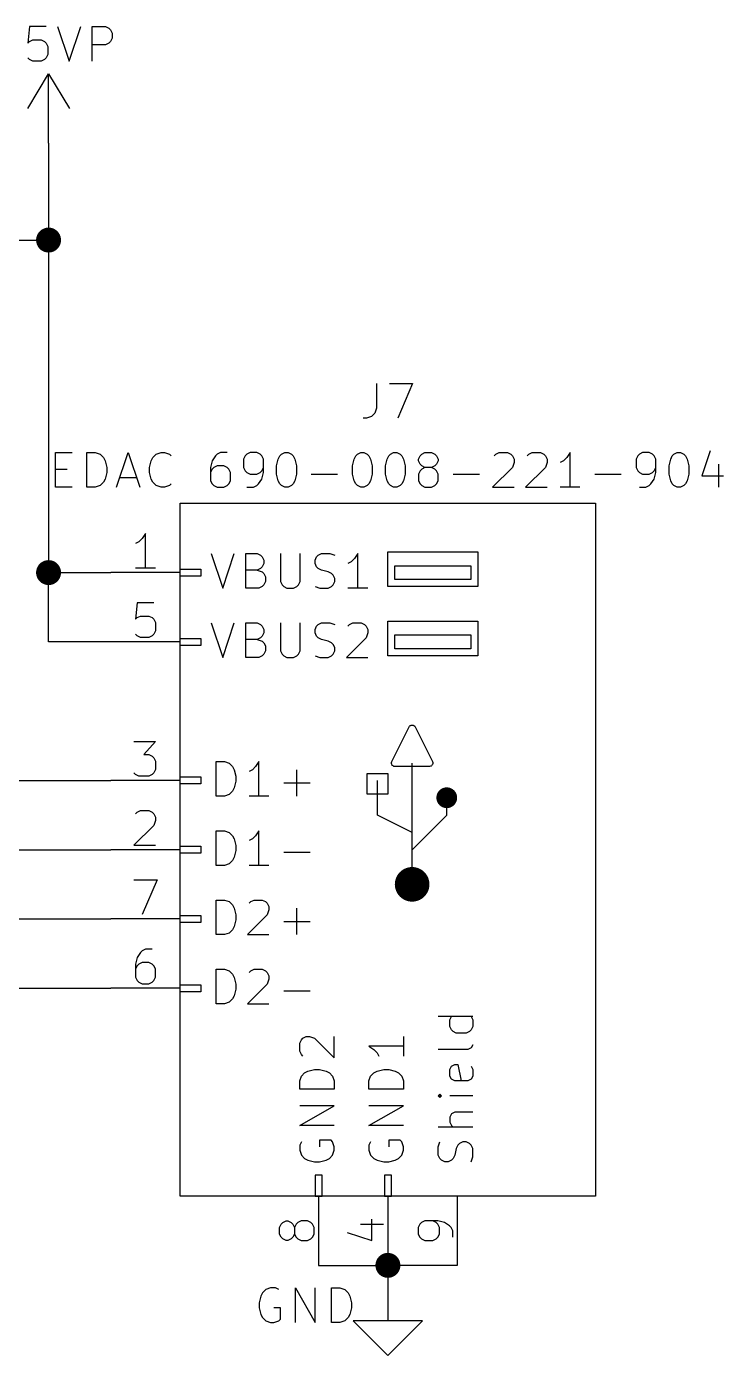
# Model space of a CAD drawing. Extents: x 0.4 to 16.1, y -11.3 to -0.4.
# Drawn here: x 7.248 to 8.255, y -3.76 to -1.842 of the extents above; entities that cross this region are included whole.
import ezdxf

# ---------------------------------------------------------------- set-up
doc = ezdxf.new("R2010")
doc.units = 0
doc.header["$MEASUREMENT"] = 0
for name, color, linetype in [('CYAN2', 4, 'CONTINUOUS'), ('GREEN2', 3, 'CONTINUOUS'), ('LYELLOW', 51, 'CONTINUOUS'), ('RED2', 1, 'CONTINUOUS')]:
    doc.layers.add(name, color=color, linetype=linetype)

msp = doc.modelspace()

# ---------------------------------------------------------------- linework, layer by layer
at = {"layer": 'CYAN2', "linetype": 'CONTINUOUS'}
for p, q in [((7.25262, -1.84183), (7.25024, -1.86564)), ((7.27643, -1.84183), (7.25262, -1.84183)), ((7.29309, -1.84183), (7.30976, -1.89183)), ((7.30976, -1.89183), (7.32643, -1.84183)), ((7.34309, -1.89183), (7.34309, -1.84183)), ((7.34309, -1.84183), (7.36214, -1.84183)), ((7.36214, -1.84183), (7.3669, -1.84422)), ((7.3669, -1.84422), (7.36928, -1.84659)), ((7.36928, -1.84659), (7.37167, -1.85136)), ((7.37167, -1.8585), (7.36928, -1.86326)), ((7.37167, -1.85136), (7.37167, -1.8585)), ((7.25024, -1.86564), (7.25262, -1.86326)), ((7.25262, -1.86326), (7.25738, -1.86088)), ((7.25738, -1.86088), (7.26928, -1.86088)), ((7.26928, -1.86088), (7.27405, -1.86326)), ((7.27405, -1.86326), (7.27643, -1.86564)), ((7.27643, -1.86564), (7.27881, -1.87041)), ((7.27881, -1.87041), (7.27881, -1.88231)), ((7.36214, -1.86802), (7.34309, -1.86802)), ((7.3669, -1.86564), (7.36214, -1.86802)), ((7.36928, -1.86326), (7.3669, -1.86564)), ((7.25262, -1.88945), (7.25024, -1.88707)), ((7.25738, -1.89183), (7.25262, -1.88945)), ((7.26928, -1.89183), (7.25738, -1.89183)), ((7.27405, -1.88945), (7.26928, -1.89183)), ((7.27643, -1.88707), (7.27405, -1.88945)), ((7.27881, -1.88231), (7.27643, -1.88707)), ((7.75333, -2.35695), (7.75333, -2.39267)), ((7.77237, -2.35695), (7.80571, -2.35695)), ((7.80571, -2.35695), (7.78428, -2.40695)), ((7.75333, -2.39267), (7.75094, -2.39981)), ((7.73904, -2.40695), (7.73428, -2.40695)), ((7.74619, -2.40457), (7.73904, -2.40695)), ((7.75094, -2.39981), (7.74619, -2.40457)), ((8.23547, -2.45445), (8.22357, -2.49016)), ((7.29023, -2.50683), (7.29023, -2.45683)), ((7.29023, -2.45683), (7.31404, -2.45683)), ((7.33547, -2.50683), (7.33547, -2.45683)), ((7.33547, -2.45683), (7.34737, -2.45683)), ((7.34737, -2.45683), (7.35452, -2.45921)), ((7.35452, -2.45921), (7.35928, -2.46397)), ((7.35928, -2.46397), (7.36166, -2.46874)), ((7.36166, -2.46874), (7.36404, -2.47826)), ((7.37833, -2.50683), (7.395, -2.45683)), ((7.395, -2.45683), (7.41166, -2.50683)), ((7.42594, -2.47826), (7.42833, -2.46874)), ((7.42833, -2.46874), (7.43071, -2.46397)), ((7.43071, -2.46397), (7.43547, -2.45921)), ((7.43547, -2.45921), (7.44261, -2.45683)), ((7.44261, -2.45683), (7.44737, -2.45683)), ((7.44737, -2.45683), (7.45452, -2.45921)), ((7.45452, -2.45921), (7.4569, -2.46159)), ((7.51642, -2.46874), (7.51404, -2.47826)), ((7.52119, -2.46159), (7.51642, -2.46874)), ((7.52357, -2.45921), (7.52119, -2.46159)), ((7.52833, -2.45683), (7.52357, -2.45921)), ((7.53785, -2.45683), (7.52833, -2.45683)), ((7.56404, -2.46159), (7.56166, -2.46635)), ((7.56166, -2.46635), (7.56166, -2.47826)), ((7.56642, -2.45921), (7.56404, -2.46159)), ((7.57119, -2.45683), (7.56642, -2.45921)), ((7.58071, -2.45683), (7.57119, -2.45683)), ((7.58547, -2.45921), (7.58071, -2.45683)), ((7.58785, -2.46159), (7.58547, -2.45921)), ((7.59023, -2.46635), (7.58785, -2.46159)), ((7.59023, -2.4854), (7.59023, -2.46635)), ((7.60928, -2.47588), (7.61166, -2.46635)), ((7.61166, -2.46635), (7.61404, -2.46159)), ((7.61404, -2.46159), (7.61642, -2.45921)), ((7.61642, -2.45921), (7.62119, -2.45683)), ((7.62119, -2.45683), (7.62594, -2.45683)), ((7.62594, -2.45683), (7.63071, -2.45921)), ((7.63071, -2.45921), (7.63309, -2.46159)), ((7.63309, -2.46159), (7.63547, -2.46635)), ((7.63547, -2.46635), (7.63785, -2.47588)), ((7.7188, -2.47588), (7.72119, -2.46635)), ((7.72119, -2.46635), (7.72357, -2.46159)), ((7.72357, -2.46159), (7.72594, -2.45921)), ((7.72594, -2.45921), (7.73071, -2.45683)), ((7.73071, -2.45683), (7.73547, -2.45683)), ((7.73547, -2.45683), (7.74023, -2.45921)), ((7.74023, -2.45921), (7.74261, -2.46159)), ((7.74261, -2.46159), (7.745, -2.46635)), ((7.745, -2.46635), (7.74737, -2.47588)), ((7.76642, -2.47588), (7.7688, -2.46635)), ((7.7688, -2.46635), (7.77119, -2.46159)), ((7.77119, -2.46159), (7.77357, -2.45921)), ((7.77357, -2.45921), (7.77833, -2.45683)), ((7.77833, -2.45683), (7.78309, -2.45683)), ((7.78309, -2.45683), (7.78785, -2.45921)), ((7.78785, -2.45921), (7.79023, -2.46159)), ((7.79023, -2.46159), (7.79261, -2.46635)), ((7.79261, -2.46635), (7.795, -2.47588)), ((7.81404, -2.46635), (7.81642, -2.46159)), ((7.81404, -2.46874), (7.81404, -2.46635)), ((7.81642, -2.4735), (7.81404, -2.46874)), ((7.81642, -2.46159), (7.8188, -2.45921)), ((7.8188, -2.47588), (7.81642, -2.4735)), ((7.8188, -2.45921), (7.82357, -2.45683)), ((7.82357, -2.45683), (7.83309, -2.45683)), ((7.83309, -2.45683), (7.83785, -2.45921)), ((7.83785, -2.45921), (7.84023, -2.46159)), ((7.84023, -2.4735), (7.83785, -2.47588)), ((7.84023, -2.46159), (7.84261, -2.46635)), ((7.84261, -2.46874), (7.84023, -2.4735)), ((7.84261, -2.46635), (7.84261, -2.46874)), ((7.92357, -2.46159), (7.92594, -2.45921)), ((7.92594, -2.45921), (7.93071, -2.45683)), ((7.93071, -2.45683), (7.94261, -2.45683)), ((7.94261, -2.45683), (7.94737, -2.45921)), ((7.94737, -2.45921), (7.94976, -2.46159)), ((7.94976, -2.46159), (7.95214, -2.46635)), ((7.95214, -2.47111), (7.94976, -2.47826)), ((7.95214, -2.46635), (7.95214, -2.47111)), ((7.97119, -2.46159), (7.97357, -2.45921)), ((7.97357, -2.45921), (7.97833, -2.45683)), ((7.97833, -2.45683), (7.99023, -2.45683)), ((7.99023, -2.45683), (7.995, -2.45921)), ((7.995, -2.45921), (7.99737, -2.46159)), ((7.99737, -2.46159), (7.99976, -2.46635)), ((7.99976, -2.47111), (7.99737, -2.47826)), ((7.99976, -2.46635), (7.99976, -2.47111)), ((8.02357, -2.46874), (8.0188, -2.47111)), ((8.02833, -2.46397), (8.02357, -2.46874)), ((8.03309, -2.45683), (8.02833, -2.46397)), ((8.03309, -2.50683), (8.03309, -2.45683)), ((8.13071, -2.46159), (8.12833, -2.46635)), ((8.12833, -2.46635), (8.12833, -2.47826)), ((8.13309, -2.45921), (8.13071, -2.46159)), ((8.13785, -2.45683), (8.13309, -2.45921)), ((8.14737, -2.45683), (8.13785, -2.45683)), ((8.15214, -2.45921), (8.14737, -2.45683)), ((8.15452, -2.46159), (8.15214, -2.45921)), ((8.1569, -2.46635), (8.15452, -2.46159)), ((8.1569, -2.4854), (8.1569, -2.46635)), ((8.17594, -2.47588), (8.17833, -2.46635)), ((8.17833, -2.46635), (8.18071, -2.46159)), ((8.18071, -2.46159), (8.18309, -2.45921)), ((8.18309, -2.45921), (8.18785, -2.45683)), ((8.18785, -2.45683), (8.19261, -2.45683)), ((8.19261, -2.45683), (8.19737, -2.45921)), ((8.19737, -2.45921), (8.19976, -2.46159)), ((8.19976, -2.46159), (8.20214, -2.46635)), ((8.20214, -2.46635), (8.20452, -2.47588)), ((8.24737, -2.4735), (8.24737, -2.50683)), ((7.29023, -2.48064), (7.3069, -2.48064)), ((7.36404, -2.4854), (7.36166, -2.49493)), ((7.36404, -2.47826), (7.36404, -2.4854)), ((7.38309, -2.49254), (7.4069, -2.49254)), ((7.42594, -2.4854), (7.42594, -2.47826)), ((7.42833, -2.49493), (7.42594, -2.4854)), ((7.51404, -2.47826), (7.51404, -2.49731)), ((7.51642, -2.48064), (7.51404, -2.4854)), ((7.5188, -2.47826), (7.51642, -2.48064)), ((7.52357, -2.47588), (7.5188, -2.47826)), ((7.53309, -2.47588), (7.52357, -2.47588)), ((7.53785, -2.47826), (7.53309, -2.47588)), ((7.54023, -2.48064), (7.53785, -2.47826)), ((7.54261, -2.4854), (7.54023, -2.48064)), ((7.54261, -2.49731), (7.54261, -2.4854)), ((7.56166, -2.47826), (7.56404, -2.48302)), ((7.56404, -2.48302), (7.56642, -2.4854)), ((7.56642, -2.4854), (7.57119, -2.48778)), ((7.57119, -2.48778), (7.58071, -2.48778)), ((7.58071, -2.48778), (7.58547, -2.4854)), ((7.58547, -2.4854), (7.58785, -2.48302)), ((7.58785, -2.48302), (7.59023, -2.47826)), ((7.58785, -2.49493), (7.59023, -2.4854)), ((7.60928, -2.48778), (7.60928, -2.47588)), ((7.61166, -2.49731), (7.60928, -2.48778)), ((7.63785, -2.48778), (7.63547, -2.49731)), ((7.63785, -2.47588), (7.63785, -2.48778)), ((7.65928, -2.48778), (7.69737, -2.48778)), ((7.7188, -2.48778), (7.7188, -2.47588)), ((7.72119, -2.49731), (7.7188, -2.48778)), ((7.74737, -2.48778), (7.745, -2.49731)), ((7.74737, -2.47588), (7.74737, -2.48778)), ((7.76642, -2.48778), (7.76642, -2.47588)), ((7.7688, -2.49731), (7.76642, -2.48778)), ((7.795, -2.48778), (7.79261, -2.49731)), ((7.795, -2.47588), (7.795, -2.48778)), ((7.81642, -2.48302), (7.81404, -2.48778)), ((7.81404, -2.48778), (7.81404, -2.49731)), ((7.8188, -2.48064), (7.81642, -2.48302)), ((7.82357, -2.47826), (7.8188, -2.47588)), ((7.82357, -2.47826), (7.8188, -2.48064)), ((7.83309, -2.47826), (7.82357, -2.47826)), ((7.83785, -2.47588), (7.83309, -2.47826)), ((7.83785, -2.48064), (7.83309, -2.47826)), ((7.84023, -2.48302), (7.83785, -2.48064)), ((7.84261, -2.48778), (7.84023, -2.48302)), ((7.84261, -2.49731), (7.84261, -2.48778)), ((7.86404, -2.48778), (7.90214, -2.48778)), ((7.94976, -2.47826), (7.92119, -2.50683)), ((7.99737, -2.47826), (7.9688, -2.50683)), ((8.0688, -2.48778), (8.1069, -2.48778)), ((8.12833, -2.47826), (8.13071, -2.48302)), ((8.13071, -2.48302), (8.13309, -2.4854)), ((8.13309, -2.4854), (8.13785, -2.48778)), ((8.13785, -2.48778), (8.14737, -2.48778)), ((8.14737, -2.48778), (8.15214, -2.4854)), ((8.15214, -2.4854), (8.15452, -2.48302)), ((8.15452, -2.48302), (8.1569, -2.47826)), ((8.15452, -2.49493), (8.1569, -2.4854)), ((8.17594, -2.48778), (8.17594, -2.47588)), ((8.17833, -2.49731), (8.17594, -2.48778)), ((8.20452, -2.48778), (8.20214, -2.49731)), ((8.20452, -2.47588), (8.20452, -2.48778)), ((8.22357, -2.49016), (8.25452, -2.49016)), ((7.31404, -2.50683), (7.29023, -2.50683)), ((7.34737, -2.50683), (7.33547, -2.50683)), ((7.35452, -2.50445), (7.34737, -2.50683)), ((7.35928, -2.49969), (7.35452, -2.50445)), ((7.36166, -2.49493), (7.35928, -2.49969)), ((7.43071, -2.49969), (7.42833, -2.49493)), ((7.43547, -2.50445), (7.43071, -2.49969)), ((7.44261, -2.50683), (7.43547, -2.50445)), ((7.44737, -2.50683), (7.44261, -2.50683)), ((7.45452, -2.50445), (7.44737, -2.50683)), ((7.4569, -2.50207), (7.45452, -2.50445)), ((7.51404, -2.49731), (7.51642, -2.50207)), ((7.51642, -2.50207), (7.5188, -2.50445)), ((7.5188, -2.50445), (7.52357, -2.50683)), ((7.52357, -2.50683), (7.53309, -2.50683)), ((7.53309, -2.50683), (7.53785, -2.50445)), ((7.53785, -2.50445), (7.54023, -2.50207)), ((7.54023, -2.50207), (7.54261, -2.49731)), ((7.56642, -2.50683), (7.57594, -2.50683)), ((7.57594, -2.50683), (7.58071, -2.50445)), ((7.58071, -2.50445), (7.58309, -2.50207)), ((7.58309, -2.50207), (7.58785, -2.49493)), ((7.61404, -2.50207), (7.61166, -2.49731)), ((7.61642, -2.50445), (7.61404, -2.50207)), ((7.62119, -2.50683), (7.61642, -2.50445)), ((7.62594, -2.50683), (7.62119, -2.50683)), ((7.63071, -2.50445), (7.62594, -2.50683)), ((7.63309, -2.50207), (7.63071, -2.50445)), ((7.63547, -2.49731), (7.63309, -2.50207)), ((7.72357, -2.50207), (7.72119, -2.49731)), ((7.72594, -2.50445), (7.72357, -2.50207)), ((7.73071, -2.50683), (7.72594, -2.50445)), ((7.73547, -2.50683), (7.73071, -2.50683)), ((7.74023, -2.50445), (7.73547, -2.50683)), ((7.74261, -2.50207), (7.74023, -2.50445)), ((7.745, -2.49731), (7.74261, -2.50207)), ((7.77119, -2.50207), (7.7688, -2.49731)), ((7.77357, -2.50445), (7.77119, -2.50207)), ((7.77833, -2.50683), (7.77357, -2.50445)), ((7.78309, -2.50683), (7.77833, -2.50683)), ((7.78785, -2.50445), (7.78309, -2.50683)), ((7.79023, -2.50207), (7.78785, -2.50445)), ((7.79261, -2.49731), (7.79023, -2.50207)), ((7.81404, -2.49731), (7.81642, -2.50207)), ((7.81642, -2.50207), (7.8188, -2.50445)), ((7.8188, -2.50445), (7.82357, -2.50683)), ((7.82357, -2.50683), (7.83309, -2.50683)), ((7.83309, -2.50683), (7.83785, -2.50445)), ((7.83785, -2.50445), (7.84023, -2.50207)), ((7.84023, -2.50207), (7.84261, -2.49731)), ((7.92119, -2.50683), (7.95214, -2.50683)), ((7.9688, -2.50683), (7.99976, -2.50683)), ((8.04737, -2.50683), (8.0188, -2.50683)), ((8.13309, -2.50683), (8.14261, -2.50683)), ((8.14261, -2.50683), (8.14737, -2.50445)), ((8.14737, -2.50445), (8.14976, -2.50207)), ((8.14976, -2.50207), (8.15452, -2.49493)), ((8.18071, -2.50207), (8.17833, -2.49731)), ((8.18309, -2.50445), (8.18071, -2.50207)), ((8.18785, -2.50683), (8.18309, -2.50445)), ((8.19261, -2.50683), (8.18785, -2.50683)), ((8.19737, -2.50445), (8.19261, -2.50683)), ((8.19976, -2.50207), (8.19737, -2.50445)), ((8.20214, -2.49731), (8.19976, -2.50207)), ((7.51476, -2.60262), (7.53143, -2.65262)), ((7.53143, -2.65262), (7.54809, -2.60262)), ((7.56476, -2.65262), (7.56476, -2.60262)), ((7.56476, -2.60262), (7.58143, -2.60262)), ((7.58143, -2.60262), (7.58619, -2.605)), ((7.58619, -2.605), (7.58857, -2.60738)), ((7.58857, -2.60738), (7.59095, -2.61214)), ((7.61476, -2.60262), (7.61476, -2.64309)), ((7.64333, -2.64309), (7.64333, -2.60262)), ((7.66476, -2.61214), (7.66714, -2.60738)), ((7.66714, -2.60738), (7.66952, -2.605)), ((7.66952, -2.605), (7.67428, -2.60262)), ((7.67428, -2.60262), (7.68619, -2.60262)), ((7.68619, -2.60262), (7.69333, -2.605)), ((7.72667, -2.60262), (7.7219, -2.60976)), ((7.72667, -2.65262), (7.72667, -2.60262)), ((7.58143, -2.62643), (7.56476, -2.62643)), ((7.58619, -2.62405), (7.58143, -2.62643)), ((7.58143, -2.62643), (7.58857, -2.62881)), ((7.58857, -2.62167), (7.58619, -2.62405)), ((7.59095, -2.6169), (7.58857, -2.62167)), ((7.59095, -2.61214), (7.59095, -2.6169)), ((7.66476, -2.6169), (7.66476, -2.61214)), ((7.66714, -2.62167), (7.66476, -2.6169)), ((7.66952, -2.62405), (7.66714, -2.62167)), ((7.67428, -2.62643), (7.66952, -2.62405)), ((7.68381, -2.62881), (7.67428, -2.62643)), ((7.71714, -2.61452), (7.71238, -2.6169)), ((7.7219, -2.60976), (7.71714, -2.61452)), ((7.58857, -2.62881), (7.59095, -2.63119)), ((7.59095, -2.63119), (7.59333, -2.63595)), ((7.59333, -2.64309), (7.59095, -2.64785)), ((7.59333, -2.63595), (7.59333, -2.64309)), ((7.61476, -2.64309), (7.61714, -2.64785)), ((7.64095, -2.64785), (7.64333, -2.64309)), ((7.68857, -2.63119), (7.68381, -2.62881)), ((7.69095, -2.63357), (7.68857, -2.63119)), ((7.69333, -2.63833), (7.69095, -2.63357)), ((7.69095, -2.64785), (7.69333, -2.64309)), ((7.69333, -2.64309), (7.69333, -2.63833)), ((7.58381, -2.65262), (7.56476, -2.65262)), ((7.58857, -2.65024), (7.58381, -2.65262)), ((7.59095, -2.64785), (7.58857, -2.65024)), ((7.61714, -2.64785), (7.61952, -2.65024)), ((7.61952, -2.65024), (7.62428, -2.65262)), ((7.62428, -2.65262), (7.63381, -2.65262)), ((7.63381, -2.65262), (7.63857, -2.65024)), ((7.63857, -2.65024), (7.64095, -2.64785)), ((7.66476, -2.65024), (7.6719, -2.65262)), ((7.6719, -2.65262), (7.68381, -2.65262)), ((7.68381, -2.65262), (7.68857, -2.65024)), ((7.68857, -2.65024), (7.69095, -2.64785)), ((7.74095, -2.65262), (7.71238, -2.65262)), ((7.51476, -2.70262), (7.53143, -2.75262)), ((7.53143, -2.75262), (7.54809, -2.70262)), ((7.56476, -2.75262), (7.56476, -2.70262)), ((7.56476, -2.70262), (7.58143, -2.70262)), ((7.58143, -2.70262), (7.58619, -2.705)), ((7.61476, -2.70262), (7.61476, -2.74309)), ((7.64333, -2.74309), (7.64333, -2.70262)), ((7.66952, -2.705), (7.67428, -2.70262)), ((7.67428, -2.70262), (7.68619, -2.70262)), ((7.68619, -2.70262), (7.69333, -2.705)), ((7.71476, -2.705), (7.71952, -2.70262)), ((7.71952, -2.70262), (7.73143, -2.70262)), ((7.73143, -2.70262), (7.73619, -2.705)), ((7.58619, -2.705), (7.58857, -2.70738)), ((7.58857, -2.72167), (7.58619, -2.72405)), ((7.58857, -2.70738), (7.59095, -2.71214)), ((7.59095, -2.7169), (7.58857, -2.72167)), ((7.59095, -2.71214), (7.59095, -2.7169)), ((7.66476, -2.71214), (7.66714, -2.70738)), ((7.66476, -2.7169), (7.66476, -2.71214)), ((7.66714, -2.72167), (7.66476, -2.7169)), ((7.66714, -2.70738), (7.66952, -2.705)), ((7.66952, -2.72405), (7.66714, -2.72167)), ((7.71238, -2.70738), (7.71476, -2.705)), ((7.73619, -2.705), (7.73857, -2.70738)), ((7.73857, -2.70738), (7.74095, -2.71214)), ((7.74095, -2.7169), (7.73857, -2.72405)), ((7.74095, -2.71214), (7.74095, -2.7169)), ((7.58143, -2.72643), (7.56476, -2.72643)), ((7.58619, -2.72405), (7.58143, -2.72643)), ((7.58143, -2.72643), (7.58857, -2.72881)), ((7.58857, -2.72881), (7.59095, -2.73119)), ((7.59095, -2.73119), (7.59333, -2.73595)), ((7.59333, -2.73595), (7.59333, -2.74309)), ((7.67428, -2.72643), (7.66952, -2.72405)), ((7.68381, -2.72881), (7.67428, -2.72643)), ((7.68857, -2.73119), (7.68381, -2.72881)), ((7.69095, -2.73357), (7.68857, -2.73119)), ((7.69333, -2.73833), (7.69095, -2.73357)), ((7.69333, -2.74309), (7.69333, -2.73833)), ((7.73857, -2.72405), (7.71, -2.75262)), ((7.58381, -2.75262), (7.56476, -2.75262)), ((7.58857, -2.75024), (7.58381, -2.75262)), ((7.59095, -2.74785), (7.58857, -2.75024)), ((7.59333, -2.74309), (7.59095, -2.74785)), ((7.61476, -2.74309), (7.61714, -2.74785)), ((7.61714, -2.74785), (7.61952, -2.75024)), ((7.61952, -2.75024), (7.62428, -2.75262)), ((7.62428, -2.75262), (7.63381, -2.75262)), ((7.63381, -2.75262), (7.63857, -2.75024)), ((7.63857, -2.75024), (7.64095, -2.74785)), ((7.64095, -2.74785), (7.64333, -2.74309)), ((7.66476, -2.75024), (7.6719, -2.75262)), ((7.6719, -2.75262), (7.68381, -2.75262)), ((7.68381, -2.75262), (7.68857, -2.75024)), ((7.68857, -2.75024), (7.69095, -2.74785)), ((7.69095, -2.74785), (7.69333, -2.74309)), ((7.71, -2.75262), (7.74095, -2.75262)), ((7.5219, -2.95262), (7.5219, -2.90262)), ((7.5219, -2.90262), (7.53381, -2.90262)), ((7.53381, -2.90262), (7.54095, -2.905)), ((7.54095, -2.905), (7.54571, -2.90976)), ((7.54571, -2.90976), (7.54809, -2.91452)), ((7.54809, -2.91452), (7.55047, -2.92405)), ((7.57428, -2.91452), (7.56952, -2.9169)), ((7.57905, -2.90976), (7.57428, -2.91452)), ((7.58381, -2.90262), (7.57905, -2.90976)), ((7.58381, -2.95262), (7.58381, -2.90262)), ((7.63857, -2.95262), (7.63857, -2.91452)), ((7.55047, -2.93119), (7.54809, -2.94071)), ((7.55047, -2.92405), (7.55047, -2.93119)), ((7.61952, -2.93357), (7.65762, -2.93357)), ((7.53381, -2.95262), (7.5219, -2.95262)), ((7.54095, -2.95024), (7.53381, -2.95262)), ((7.54571, -2.94547), (7.54095, -2.95024)), ((7.54809, -2.94071), (7.54571, -2.94547)), ((7.59809, -2.95262), (7.56952, -2.95262)), ((7.5219, -3.05262), (7.5219, -3.00262)), ((7.5219, -3.00262), (7.53381, -3.00262)), ((7.53381, -3.00262), (7.54095, -3.005)), ((7.54095, -3.005), (7.54571, -3.00976)), ((7.54571, -3.00976), (7.54809, -3.01452)), ((7.57905, -3.00976), (7.57428, -3.01452)), ((7.58381, -3.00262), (7.57905, -3.00976)), ((7.58381, -3.05262), (7.58381, -3.00262)), ((7.54809, -3.01452), (7.55047, -3.02405)), ((7.55047, -3.02405), (7.55047, -3.03119)), ((7.57428, -3.01452), (7.56952, -3.0169)), ((7.54571, -3.04547), (7.54095, -3.05024)), ((7.54809, -3.04071), (7.54571, -3.04547)), ((7.55047, -3.03119), (7.54809, -3.04071)), ((7.61952, -3.03357), (7.65762, -3.03357)), ((7.53381, -3.05262), (7.5219, -3.05262)), ((7.54095, -3.05024), (7.53381, -3.05262)), ((7.59809, -3.05262), (7.56952, -3.05262)), ((7.5219, -3.15262), (7.5219, -3.10262)), ((7.5219, -3.10262), (7.53381, -3.10262)), ((7.53381, -3.10262), (7.54095, -3.105)), ((7.54095, -3.105), (7.54571, -3.10976)), ((7.56952, -3.10738), (7.5719, -3.105)), ((7.5719, -3.105), (7.57667, -3.10262)), ((7.57667, -3.10262), (7.58857, -3.10262)), ((7.58857, -3.10262), (7.59333, -3.105)), ((7.59333, -3.105), (7.59571, -3.10738)), ((7.59571, -3.10738), (7.59809, -3.11214)), ((7.54571, -3.10976), (7.54809, -3.11452)), ((7.54809, -3.11452), (7.55047, -3.12405)), ((7.55047, -3.12405), (7.55047, -3.13119)), ((7.59571, -3.12405), (7.56714, -3.15262)), ((7.59809, -3.1169), (7.59571, -3.12405)), ((7.59809, -3.11214), (7.59809, -3.1169)), ((7.63857, -3.15262), (7.63857, -3.11452)), ((7.54571, -3.14547), (7.54095, -3.15024)), ((7.54809, -3.14071), (7.54571, -3.14547)), ((7.55047, -3.13119), (7.54809, -3.14071)), ((7.61952, -3.13357), (7.65762, -3.13357)), ((7.53381, -3.15262), (7.5219, -3.15262)), ((7.54095, -3.15024), (7.53381, -3.15262)), ((7.56714, -3.15262), (7.59809, -3.15262)), ((7.5219, -3.25262), (7.5219, -3.20262)), ((7.5219, -3.20262), (7.53381, -3.20262)), ((7.53381, -3.20262), (7.54095, -3.205)), ((7.5719, -3.205), (7.57667, -3.20262)), ((7.57667, -3.20262), (7.58857, -3.20262)), ((7.58857, -3.20262), (7.59333, -3.205)), ((7.54095, -3.205), (7.54571, -3.20976)), ((7.54571, -3.20976), (7.54809, -3.21452)), ((7.54809, -3.21452), (7.55047, -3.22405)), ((7.56952, -3.20738), (7.5719, -3.205)), ((7.59333, -3.205), (7.59571, -3.20738)), ((7.59571, -3.20738), (7.59809, -3.21214)), ((7.59809, -3.2169), (7.59571, -3.22405)), ((7.59809, -3.21214), (7.59809, -3.2169)), ((7.54809, -3.24071), (7.54571, -3.24547)), ((7.55047, -3.23119), (7.54809, -3.24071)), ((7.55047, -3.22405), (7.55047, -3.23119)), ((7.59571, -3.22405), (7.56714, -3.25262)), ((7.61952, -3.23357), (7.65762, -3.23357)), ((7.53381, -3.25262), (7.5219, -3.25262)), ((7.54095, -3.25024), (7.53381, -3.25262)), ((7.54571, -3.24547), (7.54095, -3.25024)), ((7.56714, -3.25262), (7.59809, -3.25262)), ((7.89262, -3.27095), (7.84262, -3.27095)), ((7.85928, -3.27571), (7.86167, -3.27095)), ((7.85928, -3.28524), (7.85928, -3.27571)), ((7.89024, -3.27095), (7.89262, -3.27571)), ((7.89262, -3.27571), (7.89262, -3.28524)), ((7.86167, -3.29), (7.85928, -3.28524)), ((7.86405, -3.29238), (7.86167, -3.29)), ((7.86881, -3.29476), (7.86405, -3.29238)), ((7.88309, -3.29476), (7.86881, -3.29476)), ((7.88785, -3.29238), (7.88309, -3.29476)), ((7.89024, -3.29), (7.88785, -3.29238)), ((7.89262, -3.28524), (7.89024, -3.29)), ((7.64262, -3.30905), (7.645, -3.30428)), ((7.64262, -3.32095), (7.64262, -3.30905)), ((7.645, -3.30428), (7.64738, -3.3019)), ((7.64738, -3.3019), (7.65214, -3.29952)), ((7.65214, -3.29952), (7.6569, -3.29952)), ((7.6569, -3.29952), (7.66405, -3.3019)), ((7.66405, -3.3019), (7.69262, -3.33047)), ((7.69262, -3.33047), (7.69262, -3.29952)), ((7.79262, -3.31381), (7.74262, -3.31381)), ((7.74262, -3.31381), (7.74976, -3.31857)), ((7.79262, -3.29952), (7.79262, -3.32809)), ((7.89024, -3.31619), (7.88547, -3.31857)), ((7.89262, -3.31143), (7.89024, -3.31619)), ((7.645, -3.32571), (7.64262, -3.32095)), ((7.64738, -3.32809), (7.645, -3.32571)), ((7.74976, -3.31857), (7.75452, -3.32333)), ((7.75452, -3.32333), (7.7569, -3.32809)), ((7.88547, -3.31857), (7.84262, -3.31857)), ((7.64262, -3.36381), (7.645, -3.35667)), ((7.645, -3.35667), (7.64976, -3.3519)), ((7.64976, -3.3519), (7.65452, -3.34952)), ((7.65452, -3.34952), (7.66405, -3.34714)), ((7.66405, -3.34714), (7.67119, -3.34714)), ((7.67119, -3.34714), (7.68071, -3.34952)), ((7.68071, -3.34952), (7.68547, -3.3519)), ((7.68547, -3.3519), (7.69024, -3.35667)), ((7.69024, -3.35667), (7.69262, -3.36381)), ((7.74262, -3.36381), (7.745, -3.35667)), ((7.745, -3.35667), (7.74976, -3.3519)), ((7.74976, -3.3519), (7.75452, -3.34952)), ((7.75452, -3.34952), (7.76405, -3.34714)), ((7.76405, -3.34714), (7.77119, -3.34714)), ((7.77119, -3.34714), (7.78071, -3.34952)), ((7.78071, -3.34952), (7.78547, -3.3519)), ((7.78547, -3.3519), (7.79024, -3.35667)), ((7.79024, -3.35667), (7.79262, -3.36381)), ((7.85928, -3.34714), (7.86167, -3.34238)), ((7.85928, -3.35667), (7.85928, -3.34714)), ((7.86167, -3.36143), (7.85928, -3.35667)), ((7.86167, -3.34238), (7.86643, -3.34)), ((7.86643, -3.34), (7.87119, -3.34)), ((7.87119, -3.34), (7.87595, -3.36381)), ((7.89024, -3.34238), (7.89262, -3.34714)), ((7.89262, -3.35667), (7.89024, -3.36143)), ((7.89262, -3.34714), (7.89262, -3.35667)), ((7.64262, -3.37571), (7.64262, -3.36381)), ((7.69262, -3.37571), (7.64262, -3.37571)), ((7.69262, -3.36381), (7.69262, -3.37571)), ((7.74262, -3.37571), (7.74262, -3.36381)), ((7.79262, -3.37571), (7.74262, -3.37571)), ((7.79262, -3.36381), (7.79262, -3.37571)), ((7.86643, -3.36381), (7.86167, -3.36143)), ((7.88547, -3.36381), (7.86643, -3.36381)), ((7.89024, -3.36143), (7.88547, -3.36381)), ((7.845, -3.38285), (7.84262, -3.38524)), ((7.84262, -3.38524), (7.845, -3.38762)), ((7.84262, -3.38524), (7.84738, -3.38524)), ((7.84738, -3.38524), (7.845, -3.38285)), ((7.845, -3.38762), (7.84738, -3.38524)), ((7.89262, -3.38524), (7.85928, -3.38524)), ((7.64262, -3.42809), (7.69262, -3.39952)), ((7.69262, -3.39952), (7.64262, -3.39952)), ((7.74262, -3.42809), (7.79262, -3.39952)), ((7.79262, -3.39952), (7.74262, -3.39952)), ((7.86167, -3.41143), (7.85928, -3.41619)), ((7.86643, -3.40905), (7.86167, -3.41143)), ((7.89262, -3.40905), (7.86643, -3.40905)), ((7.69262, -3.42809), (7.64262, -3.42809)), ((7.79262, -3.42809), (7.74262, -3.42809)), ((7.89262, -3.43047), (7.84262, -3.43047)), ((7.85928, -3.41619), (7.85928, -3.42333)), ((7.85928, -3.42333), (7.86167, -3.42809)), ((7.86167, -3.42809), (7.86405, -3.43047)), ((7.645, -3.4519), (7.64262, -3.45667)), ((7.68785, -3.44952), (7.67119, -3.44952)), ((7.67119, -3.44952), (7.67119, -3.45905)), ((7.69024, -3.4519), (7.68785, -3.44952)), ((7.69262, -3.45905), (7.69024, -3.4519)), ((7.745, -3.4519), (7.74262, -3.45667)), ((7.78785, -3.44952), (7.77119, -3.44952)), ((7.77119, -3.44952), (7.77119, -3.45905)), ((7.79024, -3.4519), (7.78785, -3.44952)), ((7.79262, -3.45905), (7.79024, -3.4519)), ((7.84262, -3.45905), (7.845, -3.4519)), ((7.87833, -3.4519), (7.87357, -3.45428)), ((7.88309, -3.4519), (7.87833, -3.4519)), ((7.88785, -3.45428), (7.88309, -3.4519)), ((7.64262, -3.45667), (7.64262, -3.46381)), ((7.64262, -3.46381), (7.645, -3.47095)), ((7.645, -3.47095), (7.64976, -3.47571)), ((7.68547, -3.47571), (7.69024, -3.47095)), ((7.69024, -3.47095), (7.69262, -3.46381)), ((7.69262, -3.46381), (7.69262, -3.45905)), ((7.74262, -3.45667), (7.74262, -3.46381)), ((7.74262, -3.46381), (7.745, -3.47095)), ((7.745, -3.47095), (7.74976, -3.47571)), ((7.78547, -3.47571), (7.79024, -3.47095)), ((7.79024, -3.47095), (7.79262, -3.46381)), ((7.79262, -3.46381), (7.79262, -3.45905)), ((7.84262, -3.47095), (7.84262, -3.45905)), ((7.845, -3.47571), (7.84262, -3.47095)), ((7.86643, -3.47095), (7.86405, -3.47571)), ((7.86881, -3.46143), (7.86643, -3.47095)), ((7.87119, -3.45667), (7.86881, -3.46143)), ((7.87357, -3.45428), (7.87119, -3.45667)), ((7.89024, -3.45667), (7.88785, -3.45428)), ((7.89262, -3.46143), (7.89024, -3.45667)), ((7.89262, -3.47333), (7.89262, -3.46143)), ((7.64976, -3.47571), (7.65452, -3.47809)), ((7.65452, -3.47809), (7.66405, -3.48047)), ((7.66405, -3.48047), (7.67119, -3.48047)), ((7.67119, -3.48047), (7.68071, -3.47809)), ((7.68071, -3.47809), (7.68547, -3.47571)), ((7.74976, -3.47571), (7.75452, -3.47809)), ((7.75452, -3.47809), (7.76405, -3.48047)), ((7.76405, -3.48047), (7.77119, -3.48047)), ((7.77119, -3.48047), (7.78071, -3.47809)), ((7.78071, -3.47809), (7.78547, -3.47571)), ((7.84738, -3.47809), (7.845, -3.47571)), ((7.85214, -3.48047), (7.84738, -3.47809)), ((7.8569, -3.48047), (7.85214, -3.48047)), ((7.86167, -3.47809), (7.8569, -3.48047)), ((7.86405, -3.47571), (7.86167, -3.47809)), ((7.89024, -3.48047), (7.89262, -3.47333)), ((7.60068, -3.66261), (7.59354, -3.665)), ((7.60782, -3.66261), (7.60068, -3.66261)), ((7.61258, -3.665), (7.60782, -3.66261)), ((7.63639, -3.71261), (7.63639, -3.66261)), ((7.63639, -3.66261), (7.66496, -3.71261)), ((7.66496, -3.71261), (7.66496, -3.66261)), ((7.68878, -3.71261), (7.68878, -3.66261)), ((7.68878, -3.66261), (7.70068, -3.66261)), ((7.70068, -3.66261), (7.70782, -3.665)), ((7.58639, -3.67452), (7.58401, -3.68404)), ((7.58878, -3.66976), (7.58639, -3.67452)), ((7.59354, -3.665), (7.58878, -3.66976)), ((7.70782, -3.665), (7.71258, -3.66976)), ((7.71258, -3.66976), (7.71496, -3.67452)), ((7.71496, -3.67452), (7.71735, -3.68404)), ((7.58401, -3.68404), (7.58401, -3.69119)), ((7.58401, -3.69119), (7.58639, -3.70071)), ((7.58639, -3.70071), (7.58878, -3.70547)), ((7.61496, -3.69119), (7.60544, -3.69119)), ((7.61496, -3.70785), (7.61496, -3.69119)), ((7.71496, -3.70071), (7.71258, -3.70547)), ((7.71735, -3.69119), (7.71496, -3.70071)), ((7.71735, -3.68404), (7.71735, -3.69119)), ((7.58878, -3.70547), (7.59354, -3.71023)), ((7.59354, -3.71023), (7.60068, -3.71261)), ((7.60068, -3.71261), (7.60544, -3.71261)), ((7.60544, -3.71261), (7.61258, -3.71023)), ((7.61258, -3.71023), (7.61496, -3.70785)), ((7.70068, -3.71261), (7.68878, -3.71261)), ((7.70782, -3.71023), (7.70068, -3.71261)), ((7.71258, -3.70547), (7.70782, -3.71023))]:
    msp.add_line(p, q, dxfattribs=at)
at = {"layer": 'GREEN2', "linetype": 'CONTINUOUS'}
for p, q in [((7.28, -2.01), (7.28, -2.15)), ((6.86, -2.15), (7.28, -2.15)), ((7.28, -2.15), (7.28, -2.63)), ((7.28, -2.63), (7.37, -2.63)), ((7.28, -2.73), (7.28, -2.63)), ((7.37, -2.73), (7.28, -2.73)), ((6.35, -2.93), (7.37, -2.93)), ((6.08, -3.03), (7.37, -3.03)), ((5.82, -3.13), (7.37, -3.13)), ((5.55, -3.23), (7.37, -3.23)), ((7.67, -3.63), (7.77, -3.63)), ((7.77, -3.63), (7.77, -3.66)), ((7.87, -3.63), (7.77, -3.63))]:
    msp.add_line(p, q, dxfattribs=at)
at = {"layer": 'GREEN2', "const_width": 0.018}
for points in [[(7.271, -2.15, 1), (7.289, -2.15, 1)], [(7.271, -2.63, 1), (7.289, -2.63, 1)], [(7.761, -3.63, 1), (7.779, -3.63, 1)]]:
    msp.add_lwpolyline(points, format="xyb", close=True, dxfattribs=at)
at = {"layer": 'LYELLOW', "linetype": 'CONTINUOUS'}
for p, q in [((7.47, -3.53), (7.47, -2.53)), ((7.47, -2.53), (8.07, -2.53)), ((8.07, -2.53), (8.07, -3.53)), ((8.07, -3.53), (7.47, -3.53))]:
    msp.add_line(p, q, dxfattribs=at)
at = {"layer": 'RED2', "linetype": 'CONTINUOUS'}
for p, q in [((7.25, -1.96), (7.28, -1.91)), ((7.28, -2.01), (7.28, -1.91)), ((7.28, -1.91), (7.31, -1.96)), ((7.47, -3.53), (7.47, -2.53)), ((7.47, -2.53), (8.07, -2.53)), ((7.47, -3.53), (7.47, -2.53)), ((7.47, -2.53), (8.07, -2.53)), ((8.07, -2.53), (8.07, -3.53)), ((8.07, -2.53), (8.07, -3.53)), ((7.41047, -2.58552), (7.40571, -2.5879)), ((7.41524, -2.58076), (7.41047, -2.58552)), ((7.42, -2.57362), (7.41524, -2.58076)), ((7.42, -2.62362), (7.42, -2.57362)), ((7.77, -2.65), (7.77, -2.6)), ((7.77, -2.6), (7.9, -2.6)), ((7.9, -2.6), (7.9, -2.65)), ((7.43428, -2.62362), (7.40571, -2.62362)), ((7.47, -2.635), (7.47, -2.625)), ((7.47, -2.625), (7.5, -2.625)), ((7.5, -2.625), (7.5, -2.635)), ((7.78, -2.64), (7.78, -2.62)), ((7.78, -2.62), (7.89, -2.62)), ((7.89, -2.62), (7.89, -2.64)), ((7.47, -2.63), (7.37, -2.63)), ((7.5, -2.635), (7.47, -2.635)), ((7.89, -2.64), (7.78, -2.64)), ((7.9, -2.65), (7.77, -2.65)), ((7.40809, -2.67362), (7.40571, -2.69743)), ((7.4319, -2.67362), (7.40809, -2.67362)), ((7.40571, -2.69743), (7.40809, -2.69505)), ((7.40809, -2.69505), (7.41285, -2.69267)), ((7.41285, -2.69267), (7.42476, -2.69267)), ((7.42476, -2.69267), (7.42952, -2.69505)), ((7.42952, -2.69505), (7.4319, -2.69743)), ((7.4319, -2.69743), (7.43428, -2.70219)), ((7.43428, -2.70219), (7.43428, -2.71409)), ((7.77, -2.75), (7.77, -2.7)), ((7.77, -2.7), (7.9, -2.7)), ((7.9, -2.7), (7.9, -2.75)), ((7.40809, -2.72124), (7.40571, -2.71885)), ((7.41285, -2.72362), (7.40809, -2.72124)), ((7.42476, -2.72362), (7.41285, -2.72362)), ((7.42952, -2.72124), (7.42476, -2.72362)), ((7.4319, -2.71885), (7.42952, -2.72124)), ((7.43428, -2.71409), (7.4319, -2.71885)), ((7.78, -2.74), (7.78, -2.72)), ((7.78, -2.72), (7.89, -2.72)), ((7.89, -2.72), (7.89, -2.74)), ((7.47, -2.73), (7.37, -2.73)), ((7.47, -2.735), (7.47, -2.725)), ((7.47, -2.725), (7.5, -2.725)), ((7.5, -2.735), (7.47, -2.735)), ((7.5, -2.725), (7.5, -2.735)), ((7.89, -2.74), (7.78, -2.74)), ((7.9, -2.75), (7.77, -2.75)), ((7.77553, -2.90276), (7.80053, -2.85276)), ((7.80053, -2.85276), (7.80135, -2.85158)), ((7.80135, -2.85158), (7.80183, -2.8513)), ((7.80183, -2.8513), (7.80216, -2.85089)), ((7.80216, -2.85089), (7.80299, -2.85061)), ((7.80299, -2.85061), (7.80377, -2.85015)), ((7.80377, -2.85015), (7.80431, -2.85017)), ((7.80431, -2.85017), (7.80483, -2.85)), ((7.80483, -2.85), (7.80571, -2.85023)), ((7.80571, -2.85023), (7.80658, -2.85026)), ((7.80658, -2.85026), (7.80702, -2.85056)), ((7.80702, -2.85056), (7.80756, -2.8507)), ((7.80756, -2.8507), (7.80817, -2.85136)), ((7.80817, -2.85136), (7.8089, -2.85187)), ((7.8089, -2.85187), (7.80911, -2.85237)), ((7.80911, -2.85237), (7.80947, -2.85276)), ((7.80947, -2.85276), (7.83447, -2.90276)), ((7.40333, -2.87362), (7.43428, -2.87362)), ((7.43428, -2.87362), (7.41762, -2.89267)), ((7.41762, -2.89267), (7.42476, -2.89267)), ((7.42476, -2.89267), (7.42952, -2.89505)), ((7.42952, -2.89505), (7.4319, -2.89743)), ((7.4319, -2.89743), (7.43428, -2.90219)), ((7.43428, -2.91409), (7.4319, -2.91885)), ((7.43428, -2.90219), (7.43428, -2.91409)), ((7.77503, -2.90554), (7.77527, -2.90421)), ((7.77506, -2.90562), (7.77503, -2.90554)), ((7.77505, -2.9057), (7.77506, -2.90562)), ((7.77557, -2.90683), (7.77505, -2.9057)), ((7.77527, -2.90421), (7.77545, -2.90292)), ((7.77545, -2.90292), (7.77551, -2.90285)), ((7.77551, -2.90285), (7.77553, -2.90276)), ((7.7761, -2.90813), (7.77557, -2.90683)), ((7.77618, -2.90819), (7.7761, -2.90813)), ((7.77622, -2.90827), (7.77618, -2.90819)), ((7.77737, -2.90902), (7.77622, -2.90827)), ((7.77842, -2.90974), (7.77737, -2.90902)), ((7.7785, -2.90974), (7.77842, -2.90974)), ((7.77858, -2.9098), (7.7785, -2.90974)), ((7.78, -2.91), (7.77858, -2.9098)), ((7.83, -2.91), (7.78, -2.91)), ((7.805, -3.005), (7.805, -2.905)), ((7.83008, -2.90998), (7.83, -2.91)), ((7.83017, -2.91), (7.83008, -2.90998)), ((7.83141, -2.90959), (7.83017, -2.91)), ((7.8327, -2.90921), (7.83141, -2.90959)), ((7.83276, -2.90914), (7.8327, -2.90921)), ((7.83284, -2.90911), (7.83276, -2.90914)), ((7.83363, -2.90813), (7.83284, -2.90911)), ((7.83455, -2.90708), (7.83363, -2.90813)), ((7.83447, -2.90276), (7.83493, -2.90413)), ((7.83456, -2.90699), (7.83455, -2.90708)), ((7.83461, -2.90692), (7.83456, -2.90699)), ((7.83476, -2.90559), (7.83461, -2.90692)), ((7.83495, -2.9043), (7.83476, -2.90559)), ((7.83493, -2.90413), (7.83491, -2.90422)), ((7.83491, -2.90422), (7.83495, -2.9043)), ((7.47, -2.93), (7.37, -2.93)), ((7.40571, -2.92124), (7.40333, -2.91885)), ((7.41047, -2.92362), (7.40571, -2.92124)), ((7.42476, -2.92362), (7.41047, -2.92362)), ((7.42952, -2.92124), (7.42476, -2.92362)), ((7.4319, -2.91885), (7.42952, -2.92124)), ((7.47, -2.935), (7.47, -2.925)), ((7.47, -2.925), (7.5, -2.925)), ((7.5, -2.925), (7.5, -2.935)), ((7.74, -2.95), (7.74, -2.92)), ((7.74, -2.92), (7.77, -2.92)), ((7.755, -2.98), (7.755, -2.93)), ((7.77, -2.92), (7.77, -2.95)), ((7.5, -2.935), (7.47, -2.935)), ((7.77, -2.95), (7.74, -2.95)), ((7.855, -2.98), (7.855, -2.955)), ((7.40571, -2.97838), (7.40809, -2.976)), ((7.40809, -2.976), (7.41285, -2.97362)), ((7.41285, -2.97362), (7.42476, -2.97362)), ((7.42476, -2.97362), (7.42952, -2.976)), ((7.42952, -2.976), (7.4319, -2.97838)), ((7.4319, -2.97838), (7.43428, -2.98314)), ((7.43428, -2.9879), (7.4319, -2.99505)), ((7.43428, -2.98314), (7.43428, -2.9879)), ((7.805, -3.005), (7.755, -2.98)), ((7.805, -3.03), (7.855, -2.98)), ((7.4319, -2.99505), (7.40333, -3.02362)), ((7.805, -3.03), (7.805, -3.005)), ((7.47, -3.03), (7.37, -3.03)), ((7.40333, -3.02362), (7.43428, -3.02362)), ((7.47, -3.035), (7.47, -3.025)), ((7.47, -3.025), (7.5, -3.025)), ((7.5, -3.025), (7.5, -3.035)), ((7.805, -3.055), (7.805, -3.03)), ((7.5, -3.035), (7.47, -3.035)), ((7.40333, -3.07362), (7.43667, -3.07362)), ((7.43667, -3.07362), (7.41524, -3.12362)), ((7.47, -3.135), (7.47, -3.125)), ((7.47, -3.125), (7.5, -3.125)), ((7.5, -3.125), (7.5, -3.135)), ((7.47, -3.13), (7.37, -3.13)), ((7.5, -3.135), (7.47, -3.135)), ((7.41285, -3.17838), (7.40809, -3.18552)), ((7.41524, -3.176), (7.41285, -3.17838)), ((7.42, -3.17362), (7.41524, -3.176)), ((7.42952, -3.17362), (7.42, -3.17362)), ((7.40809, -3.18552), (7.40571, -3.19505)), ((7.40571, -3.19505), (7.40571, -3.21409)), ((7.40809, -3.19743), (7.40571, -3.20219)), ((7.41047, -3.19505), (7.40809, -3.19743)), ((7.41524, -3.19267), (7.41047, -3.19505)), ((7.42476, -3.19267), (7.41524, -3.19267)), ((7.42952, -3.19505), (7.42476, -3.19267)), ((7.4319, -3.19743), (7.42952, -3.19505)), ((7.43428, -3.20219), (7.4319, -3.19743)), ((7.43428, -3.21409), (7.43428, -3.20219)), ((7.40571, -3.21409), (7.40809, -3.21885)), ((7.40809, -3.21885), (7.41047, -3.22124)), ((7.41047, -3.22124), (7.41524, -3.22362)), ((7.42476, -3.22362), (7.42952, -3.22124)), ((7.42952, -3.22124), (7.4319, -3.21885)), ((7.4319, -3.21885), (7.43428, -3.21409)), ((7.47, -3.23), (7.37, -3.23)), ((7.41524, -3.22362), (7.42476, -3.22362)), ((7.47, -3.235), (7.47, -3.225)), ((7.47, -3.225), (7.5, -3.225)), ((7.5, -3.235), (7.47, -3.235)), ((7.5, -3.225), (7.5, -3.235)), ((7.675, -3.5), (7.665, -3.5)), ((7.665, -3.5), (7.665, -3.53)), ((7.675, -3.53), (7.675, -3.5)), ((7.775, -3.5), (7.765, -3.5)), ((7.765, -3.5), (7.765, -3.53)), ((7.775, -3.53), (7.775, -3.5)), ((8.07, -3.53), (7.47, -3.53)), ((8.07, -3.53), (7.47, -3.53)), ((7.665, -3.53), (7.675, -3.53)), ((7.67, -3.53), (7.67, -3.63)), ((7.765, -3.53), (7.775, -3.53)), ((7.77, -3.53), (7.77, -3.63)), ((7.87, -3.53), (7.87, -3.63)), ((7.61838, -3.56809), (7.62314, -3.56571)), ((7.62314, -3.56571), (7.62552, -3.56571)), ((7.62552, -3.56571), (7.63028, -3.56809)), ((7.64457, -3.56571), (7.63981, -3.56809)), ((7.65409, -3.56571), (7.64457, -3.56571)), ((7.65885, -3.56809), (7.65409, -3.56571)), ((7.74695, -3.59428), (7.74695, -3.56333)), ((7.82314, -3.56571), (7.81838, -3.56809)), ((7.84219, -3.56571), (7.82314, -3.56571)), ((7.83981, -3.56809), (7.83505, -3.56571)), ((7.85171, -3.56809), (7.84219, -3.56571)), ((7.61362, -3.57524), (7.616, -3.57047)), ((7.61362, -3.58476), (7.61362, -3.57524)), ((7.616, -3.58952), (7.61362, -3.58476)), ((7.616, -3.57047), (7.61838, -3.56809)), ((7.63028, -3.56809), (7.63267, -3.57047)), ((7.63267, -3.57047), (7.63505, -3.57524)), ((7.63505, -3.58476), (7.63267, -3.58952)), ((7.63743, -3.57047), (7.63505, -3.57524)), ((7.63505, -3.57524), (7.63505, -3.58476)), ((7.63505, -3.58476), (7.63743, -3.58952)), ((7.63981, -3.56809), (7.63743, -3.57047)), ((7.66124, -3.57047), (7.65885, -3.56809)), ((7.66362, -3.57524), (7.66124, -3.57047)), ((7.66124, -3.58952), (7.66362, -3.58476)), ((7.66362, -3.58476), (7.66362, -3.57524)), ((7.71124, -3.58238), (7.74695, -3.59428)), ((7.73028, -3.57047), (7.76362, -3.57047)), ((7.816, -3.57047), (7.81362, -3.57524)), ((7.81362, -3.57524), (7.81362, -3.58476)), ((7.81362, -3.58476), (7.816, -3.58952)), ((7.81838, -3.56809), (7.816, -3.57047)), ((7.84219, -3.57047), (7.83981, -3.56809)), ((7.84457, -3.57524), (7.84219, -3.57047)), ((7.84219, -3.58952), (7.84457, -3.58476)), ((7.84457, -3.58476), (7.84457, -3.57524)), ((7.85885, -3.57285), (7.85171, -3.56809)), ((7.86124, -3.57524), (7.85885, -3.57285)), ((7.86362, -3.58), (7.86124, -3.57524)), ((7.86362, -3.58952), (7.86362, -3.58)), ((7.61838, -3.5919), (7.616, -3.58952)), ((7.62314, -3.59428), (7.61838, -3.5919)), ((7.62552, -3.59428), (7.62314, -3.59428)), ((7.63028, -3.5919), (7.62552, -3.59428)), ((7.63267, -3.58952), (7.63028, -3.5919)), ((7.63743, -3.58952), (7.63981, -3.5919)), ((7.63981, -3.5919), (7.64457, -3.59428)), ((7.64457, -3.59428), (7.65409, -3.59428)), ((7.65409, -3.59428), (7.65885, -3.5919)), ((7.65885, -3.5919), (7.66124, -3.58952)), ((7.816, -3.58952), (7.81838, -3.5919)), ((7.81838, -3.5919), (7.82314, -3.59428)), ((7.82314, -3.59428), (7.83505, -3.59428)), ((7.83505, -3.59428), (7.83981, -3.5919)), ((7.83981, -3.5919), (7.84219, -3.58952)), ((7.77, -3.66), (7.77, -3.71)), ((7.77, -3.71), (7.72, -3.71)), ((7.72, -3.71), (7.77, -3.76)), ((7.77, -3.76), (7.82, -3.71)), ((7.82, -3.71), (7.77, -3.71))]:
    msp.add_line(p, q, dxfattribs=at)
at = {"layer": 'RED2'}
for points, const_width in [([(7.8475, -2.955, 1), (7.8625, -2.955, 1)], 0.015), ([(7.7925, -3.08, 1), (7.8175, -3.08, 1)], 0.025)]:
    msp.add_lwpolyline(points, format="xyb", close=True, dxfattribs=dict(at, const_width=const_width))

doc.saveas('drawing.dxf')
